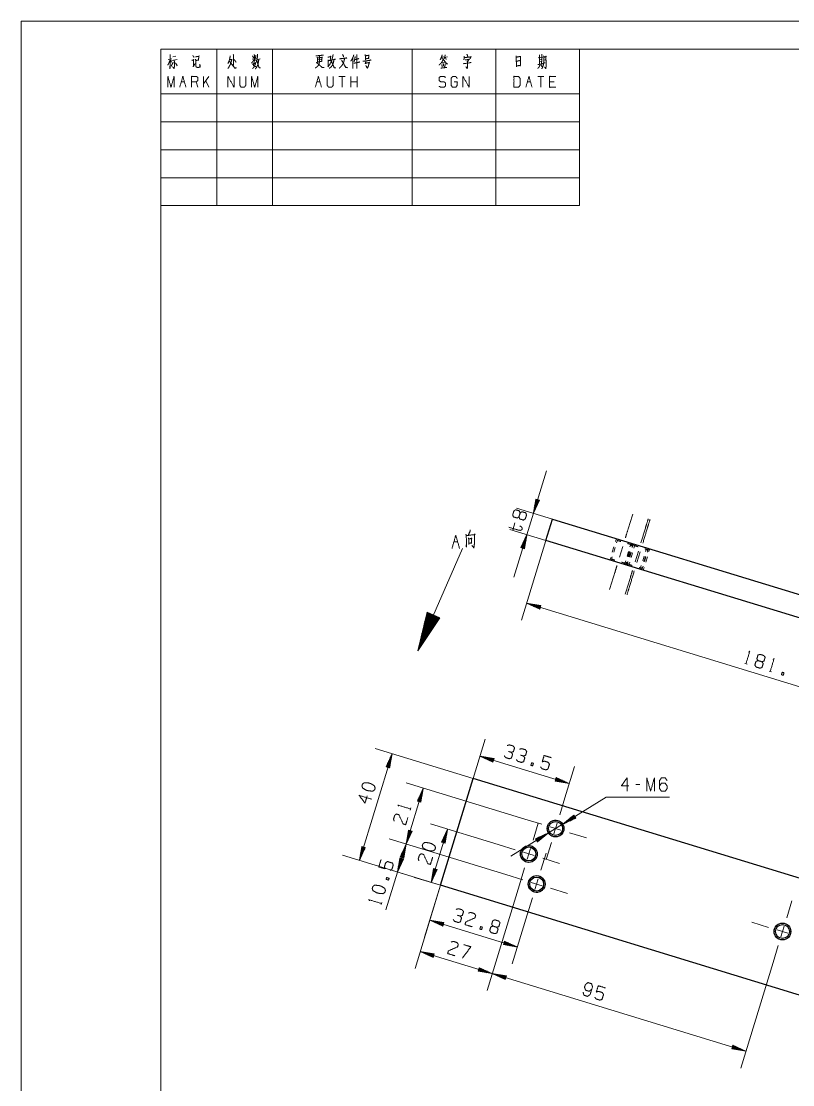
# Model space of a CAD drawing. Header units: millimetres. Extents: x 0 to 420, y 0 to 297.
# Drawn here: x 0 to 138.2, y 106.6 to 297 of the extents above; entities that cross this region are included whole.
import ezdxf

# ---------------------------------------------------------------- set-up
doc = ezdxf.new("R2010")
doc.units = ezdxf.units.MM
doc.layers.add('1', color=7, linetype='Continuous', true_color=0xffffff)

msp = doc.modelspace()

# ---------------------------------------------------------------- linework, layer by layer
at = {"layer": '1', "color": 132, "linetype": 'Continuous', "lineweight": 18}
for p, q in [((0, 297), (0, 0)), ((420, 297), (0, 297)), ((25, 292), (25, 264)), ((25, 292), (100, 292)), ((25, 292), (100, 292)), ((25, 292), (100, 292)), ((25, 292), (25, 5)), ((415, 292), (25, 292)), ((35, 292), (35, 264)), ((45, 292), (45, 264)), ((70, 292), (70, 264)), ((85, 292), (85, 264)), ((100, 292), (100, 264)), ((25, 284), (100, 284)), ((25, 279), (100, 279)), ((25, 274), (100, 274)), ((25, 269), (100, 269)), ((25, 264), (100, 264))]:
    msp.add_line(p, q, dxfattribs=at)
at = {"layer": '1', "color": 95, "linetype": 'Continuous', "lineweight": 18}
for p, q in [((26.34, 290.18), (26.96, 290.3)), ((26.7, 289.95), (26.92, 289.68)), ((26.99, 289.99), (27.95, 290.14)), ((27.13, 290.61), (27.71, 290.74)), ((41.34, 290.22), (42.13, 290.38)), ((42.25, 290.16), (42.79, 290.28)), ((53.17, 290.09), (53.7, 290.18)), ((54.91, 288.87), (55.37, 289.43)), ((75.25, 290.57), (75.67, 290.63)), ((75.35, 290.55), (75.45, 290.24)), ((75.83, 289.64), (75.37, 289.56)), ((75.82, 290.51), (76.35, 290.61)), ((75.98, 290.49), (76.11, 290.16)), ((92.56, 290.43), (93.43, 290.55)), ((92.84, 290.07), (93.11, 290.14)), ((92.86, 289.72), (93.09, 289.78)), ((93.6, 290.05), (93.85, 290.12)), ((28.66, 286.17), (29.22, 286.17)), ((31.62, 285.18), (31.34, 286.17)), ((33.59, 287.14), (32.63, 285.78)), ((32.63, 285.18), (32.63, 287.14)), ((33.59, 285.18), (33.04, 286.36)), ((52.94, 286.17), (53.49, 286.17)), ((58.02, 287.14), (56.9, 287.14)), ((57.46, 287.14), (57.46, 285.18)), ((59.02, 285.18), (59.02, 287.14)), ((60.14, 286.17), (59.02, 286.17)), ((60.14, 285.18), (60.14, 287.14)), ((90.65, 286.17), (91.2, 286.17)), ((93.6, 287.14), (92.49, 287.14)), ((93.05, 287.14), (93.05, 285.18)), ((95.45, 286.17), (94.61, 286.17)), ((88.03, 205.94), (88.41, 207.21)), ((77.49, 203.84), (78.16, 203.84)), ((129.58, 182.04), (129.99, 181.91)), ((133.94, 180.7), (134.34, 180.58)), ((110.77, 160.39), (110.1, 160.39)), ((69.65, 155.81), (69.78, 156.22)), ((64.45, 138.88), (64.58, 139.29))]:
    msp.add_line(p, q, dxfattribs=at)
at = {"layer": '1', "color": 13, "linetype": 'Continuous', "lineweight": 18}
for p, q in [((94.05, 216.52), (88.24, 197.52)), ((92.15, 211.46), (91.73, 208.93)), ((92.45, 211.37), (91.76, 209.12)), ((92.5, 211.35), (91.81, 209.11)), ((92.4, 211.38), (91.82, 209.51)), ((92.35, 211.4), (91.89, 209.89)), ((92.3, 211.41), (91.95, 210.28)), ((92.54, 211.34), (91.97, 209.46)), ((92.25, 211.43), (92.02, 210.66)), ((92.2, 211.44), (92.08, 211.04)), ((92.59, 211.32), (92.13, 209.82)), ((92.16, 211.46), (92.15, 211.43)), ((92.16, 211.46), (92.15, 211.43)), ((92.79, 211.26), (92.15, 211.46)), ((92.64, 211.31), (92.29, 210.17)), ((92.69, 211.29), (92.45, 210.53)), ((95.12, 207.9), (88.69, 209.86)), ((91.73, 208.93), (92.79, 211.26)), ((92.74, 211.28), (92.62, 210.88)), ((92.79, 211.26), (92.78, 211.23)), ((92.79, 211.26), (92.78, 211.23)), ((93.95, 204.07), (87.52, 206.03)), ((90.56, 205.11), (89.5, 202.78)), ((93.95, 204.07), (89.59, 189.8)), ((89.65, 202.73), (89.99, 203.87)), ((89.69, 202.71), (90.16, 204.22)), ((89.74, 202.7), (90.32, 204.58)), ((89.79, 202.68), (90.48, 204.93)), ((89.84, 202.67), (90.53, 204.91)), ((89.89, 202.66), (90.46, 204.53)), ((89.94, 202.64), (90.4, 204.15)), ((89.99, 202.63), (90.33, 203.76)), ((90.14, 202.58), (90.56, 205.11)), ((79, 202.64), (71.02, 184.3)), ((89.5, 202.77), (89.51, 202.8)), ((89.5, 202.77), (89.51, 202.8)), ((89.5, 202.78), (90.14, 202.58)), ((89.55, 202.76), (89.67, 203.16)), ((89.6, 202.74), (89.83, 203.51)), ((90.03, 202.61), (90.27, 203.38)), ((90.08, 202.6), (90.21, 203)), ((90.13, 202.58), (90.14, 202.61)), ((90.13, 202.58), (90.14, 202.61)), ((93.04, 192.42), (90.51, 192.84)), ((90.51, 192.84), (92.85, 191.78)), ((177.38, 166.28), (90.51, 192.84)), ((92.94, 192.07), (90.69, 192.76)), ((92.95, 192.12), (90.71, 192.81)), ((92.92, 192.02), (91.05, 192.6)), ((92.97, 192.17), (91.09, 192.74)), ((92.91, 191.97), (91.4, 192.43)), ((92.98, 192.22), (91.47, 192.68)), ((92.89, 191.93), (91.75, 192.27)), ((93, 192.27), (91.86, 192.61)), ((93.01, 192.31), (92.24, 192.55)), ((93.02, 192.36), (92.63, 192.49)), ((92.85, 191.78), (93.04, 192.42)), ((93.04, 192.41), (93.01, 192.42)), ((93.04, 192.41), (93.01, 192.42)), ((72.68, 191.21), (71.02, 184.3)), ((73.81, 190.72), (71.02, 184.3)), ((73.81, 190.72), (71.02, 184.3)), ((73.77, 190.74), (71.09, 184.58)), ((73.72, 190.76), (71.16, 184.86)), ((73.86, 190.69), (71.18, 184.54)), ((73.67, 190.78), (71.23, 185.15)), ((73.63, 190.8), (71.3, 185.43)), ((73.91, 190.67), (71.35, 184.78)), ((73.58, 190.82), (71.36, 185.72)), ((73.53, 190.84), (71.43, 186)), ((73.49, 190.86), (71.5, 186.29)), ((73.95, 190.65), (71.51, 185.03)), ((73.44, 190.88), (71.57, 186.57)), ((73.39, 190.9), (71.64, 186.86)), ((74, 190.63), (71.67, 185.27)), ((73.35, 190.92), (71.71, 187.14)), ((73.3, 190.94), (71.77, 187.42)), ((74.05, 190.61), (71.83, 185.52)), ((73.25, 190.96), (71.84, 187.71)), ((73.21, 190.98), (71.91, 187.99)), ((73.16, 191), (71.98, 188.28)), ((74.09, 190.59), (71.99, 185.76)), ((73.11, 191.02), (72.05, 188.56)), ((73.07, 191.04), (72.12, 188.85)), ((74.14, 190.57), (72.15, 186)), ((73.02, 191.06), (72.18, 189.13)), ((72.98, 191.08), (72.25, 189.42)), ((74.19, 190.55), (72.31, 186.25)), ((72.93, 191.1), (72.32, 189.7)), ((72.88, 191.12), (72.39, 189.99)), ((72.84, 191.14), (72.46, 190.27)), ((74.23, 190.53), (72.48, 186.49)), ((72.79, 191.16), (72.52, 190.55)), ((72.74, 191.18), (72.59, 190.84)), ((74.28, 190.51), (72.64, 186.74)), ((72.7, 191.2), (72.66, 191.12)), ((72.7, 191.2), (72.66, 191.12)), ((74.95, 190.22), (72.68, 191.21)), ((74.33, 190.49), (72.8, 186.98)), ((74.37, 190.47), (72.96, 187.22)), ((74.42, 190.45), (73.12, 187.47)), ((74.47, 190.43), (73.28, 187.71)), ((74.51, 190.41), (73.44, 187.96)), ((74.56, 190.39), (73.61, 188.2)), ((74.61, 190.37), (73.77, 188.44)), ((92.88, 191.88), (92.11, 192.11)), ((92.86, 191.83), (92.46, 191.95)), ((92.85, 191.78), (92.82, 191.79)), ((92.85, 191.78), (92.82, 191.79)), ((71.02, 184.3), (74.95, 190.22)), ((74.65, 190.35), (73.93, 188.69)), ((74.7, 190.33), (74.09, 188.93)), ((74.75, 190.31), (74.25, 189.17)), ((74.79, 190.29), (74.41, 189.42)), ((74.84, 190.27), (74.57, 189.66)), ((74.89, 190.25), (74.74, 189.91)), ((74.93, 190.23), (74.9, 190.15)), ((74.93, 190.23), (74.9, 190.15)), ((80.92, 161.46), (83.07, 168.51)), ((66.4, 165.9), (60.56, 146.78)), ((80.92, 161.46), (63.37, 166.83)), ((66.4, 165.9), (65.34, 163.57)), ((65.64, 163.48), (66.32, 165.73)), ((65.69, 163.47), (66.37, 165.71)), ((65.98, 163.38), (66.4, 165.9)), ((65.39, 163.56), (65.52, 163.96)), ((65.44, 163.54), (65.68, 164.31)), ((65.49, 163.53), (65.84, 164.66)), ((65.54, 163.51), (66, 165.02)), ((65.59, 163.5), (66.16, 165.37)), ((65.74, 163.45), (66.31, 165.33)), ((65.78, 163.44), (66.24, 164.94)), ((65.83, 163.42), (66.18, 164.56)), ((65.88, 163.41), (66.12, 164.18)), ((65.93, 163.39), (66.05, 163.79)), ((84.67, 165.05), (82.15, 165.47)), ((82.15, 165.47), (84.48, 164.41)), ((98.16, 160.57), (82.15, 165.47)), ((84.57, 164.7), (82.32, 165.39)), ((84.58, 164.75), (82.34, 165.44)), ((84.55, 164.65), (82.68, 165.23)), ((84.6, 164.8), (82.72, 165.37)), ((84.54, 164.61), (83.03, 165.07)), ((84.61, 164.85), (83.11, 165.31)), ((84.52, 164.56), (83.39, 164.9)), ((84.63, 164.9), (83.49, 165.24)), ((84.51, 164.51), (83.74, 164.74)), ((84.64, 164.95), (83.87, 165.18)), ((84.49, 164.46), (84.09, 164.58)), ((84.66, 164.99), (84.26, 165.12)), ((84.48, 164.41), (84.45, 164.42)), ((84.48, 164.41), (84.45, 164.42)), ((84.48, 164.41), (84.67, 165.05)), ((84.67, 165.04), (84.64, 165.05)), ((84.67, 165.04), (84.64, 165.05)), ((65.34, 163.57), (65.98, 163.38)), ((65.35, 163.57), (65.36, 163.6)), ((65.35, 163.57), (65.36, 163.6)), ((65.98, 163.38), (65.99, 163.41)), ((65.98, 163.38), (65.99, 163.41)), ((97.38, 158.02), (99.09, 163.61)), ((90.18, 154.19), (68.96, 160.68)), ((95.83, 161.63), (95.64, 160.99)), ((95.64, 161), (95.67, 160.99)), ((95.64, 161), (95.67, 160.99)), ((95.64, 160.99), (98.16, 160.57)), ((95.65, 161.05), (96.05, 160.93)), ((95.67, 161.1), (96.44, 160.86)), ((95.68, 161.14), (96.82, 160.8)), ((95.7, 161.19), (97.21, 160.73)), ((95.71, 161.24), (97.59, 160.67)), ((95.73, 161.29), (97.97, 160.6)), ((95.74, 161.34), (97.99, 160.65)), ((95.76, 161.39), (97.63, 160.81)), ((95.77, 161.44), (97.28, 160.98)), ((95.79, 161.48), (96.93, 161.14)), ((95.8, 161.53), (96.57, 161.3)), ((95.82, 161.58), (96.22, 161.46)), ((95.83, 161.63), (95.86, 161.62)), ((95.83, 161.63), (95.86, 161.62)), ((98.16, 160.57), (95.83, 161.63)), ((72, 159.75), (68.93, 149.71)), ((72, 159.75), (70.94, 157.42)), ((71.04, 157.39), (71.27, 158.15)), ((71.09, 157.37), (71.44, 158.51)), ((71.14, 157.36), (71.6, 158.86)), ((71.18, 157.34), (71.76, 159.22)), ((71.23, 157.33), (71.92, 159.57)), ((71.28, 157.31), (71.97, 159.56)), ((71.33, 157.3), (71.9, 159.17)), ((71.38, 157.28), (71.84, 158.79)), ((71.43, 157.27), (71.78, 158.4)), ((71.48, 157.25), (71.71, 158.02)), ((71.58, 157.22), (72, 159.75)), ((87.66, 147.55), (104.77, 158.1)), ((104.77, 158.1), (116.1, 158.1)), ((70.94, 157.42), (70.95, 157.45)), ((70.94, 157.42), (70.95, 157.45)), ((70.94, 157.42), (71.58, 157.22)), ((70.99, 157.4), (71.11, 157.8)), ((71.52, 157.24), (71.65, 157.64)), ((71.57, 157.22), (71.58, 157.25)), ((71.57, 157.22), (71.58, 157.25)), ((98.96, 154.91), (96.97, 153.29)), ((96.97, 153.29), (99.31, 154.34)), ((99.12, 154.64), (97.13, 153.41)), ((99.15, 154.6), (97.15, 153.37)), ((99.1, 154.69), (97.43, 153.66)), ((99.18, 154.56), (97.51, 153.53)), ((99.07, 154.73), (97.73, 153.9)), ((99.2, 154.51), (97.86, 153.69)), ((99.04, 154.77), (98.03, 154.15)), ((99.23, 154.47), (98.22, 153.85)), ((99.02, 154.82), (98.33, 154.4)), ((99.26, 154.43), (98.57, 154.01)), ((98.99, 154.86), (98.64, 154.64)), ((99.28, 154.38), (98.93, 154.17)), ((98.96, 154.9), (98.94, 154.89)), ((98.96, 154.9), (98.94, 154.89)), ((99.31, 154.34), (98.96, 154.91)), ((99.31, 154.34), (99.28, 154.32)), ((99.31, 154.34), (99.28, 154.32)), ((85.39, 149.64), (73.32, 153.33)), ((76.36, 152.4), (73.43, 142.84)), ((76.36, 152.4), (75.29, 150.07)), ((75.93, 149.88), (76.36, 152.4)), ((86.79, 144.25), (65.87, 150.65)), ((86.79, 144.25), (65.9, 150.64)), ((69.35, 152.24), (68.93, 149.71)), ((68.93, 149.71), (69.99, 152.04)), ((69.65, 152.15), (68.96, 149.9)), ((69.7, 152.13), (69.01, 149.89)), ((69.6, 152.16), (69.03, 150.29)), ((69.55, 152.18), (69.09, 150.67)), ((69.5, 152.19), (69.16, 151.06)), ((69.75, 152.12), (69.17, 150.24)), ((69.46, 152.21), (69.22, 151.44)), ((69.41, 152.22), (69.28, 151.82)), ((69.8, 152.1), (69.34, 150.6)), ((69.36, 152.24), (69.35, 152.21)), ((69.36, 152.24), (69.35, 152.21)), ((69.99, 152.04), (69.35, 152.24)), ((69.84, 152.09), (69.5, 150.95)), ((69.89, 152.07), (69.66, 151.31)), ((69.94, 152.06), (69.82, 151.66)), ((69.99, 152.04), (69.98, 152.01)), ((69.99, 152.04), (69.98, 152.01)), ((75.35, 150.06), (75.47, 150.46)), ((75.4, 150.04), (75.63, 150.81)), ((75.44, 150.03), (75.79, 151.16)), ((75.49, 150.01), (75.95, 151.52)), ((75.54, 150), (76.12, 151.87)), ((75.59, 149.98), (76.28, 152.23)), ((75.64, 149.97), (76.33, 152.21)), ((75.69, 149.95), (76.26, 151.83)), ((75.74, 149.94), (76.2, 151.44)), ((75.78, 149.92), (76.13, 151.06)), ((75.83, 149.91), (76.07, 150.68)), ((94.42, 151.72), (92.08, 150.67)), ((92.08, 150.67), (92.43, 150.1)), ((92.09, 150.66), (92.11, 150.68)), ((92.09, 150.66), (92.11, 150.68)), ((92.11, 150.62), (92.47, 150.84)), ((92.14, 150.58), (92.82, 151)), ((92.17, 150.54), (93.18, 151.16)), ((92.19, 150.49), (93.53, 151.32)), ((92.22, 150.45), (93.89, 151.48)), ((92.25, 150.41), (94.24, 151.64)), ((92.27, 150.36), (94.27, 151.59)), ((92.3, 150.32), (93.97, 151.35)), ((92.32, 150.28), (93.67, 151.1)), ((92.35, 150.23), (93.36, 150.86)), ((92.38, 150.19), (93.06, 150.61)), ((92.43, 150.1), (94.42, 151.72)), ((60.98, 149.3), (60.56, 146.78)), ((60.56, 146.78), (61.62, 149.11)), ((61.28, 149.21), (60.59, 146.97)), ((61.32, 149.2), (60.64, 146.95)), ((61.23, 149.23), (60.65, 147.35)), ((61.18, 149.24), (60.72, 147.74)), ((61.13, 149.26), (60.78, 148.12)), ((61.37, 149.18), (60.8, 147.31)), ((61.08, 149.27), (60.85, 148.5)), ((61.03, 149.29), (60.91, 148.89)), ((61.42, 149.17), (60.96, 147.66)), ((60.98, 149.3), (60.97, 149.27)), ((60.98, 149.3), (60.97, 149.27)), ((61.62, 149.11), (60.98, 149.3)), ((61.47, 149.15), (61.12, 148.02)), ((61.52, 149.14), (61.28, 148.37)), ((61.57, 149.12), (61.45, 148.72)), ((61.62, 149.11), (61.61, 149.08)), ((61.62, 149.11), (61.61, 149.08)), ((68.91, 149.72), (65.31, 137.95)), ((68.91, 149.72), (67.85, 147.39)), ((68, 147.34), (68.34, 148.48)), ((68.05, 147.33), (68.51, 148.83)), ((68.09, 147.31), (68.67, 149.19)), ((68.14, 147.3), (68.83, 149.54)), ((68.19, 147.28), (68.88, 149.53)), ((68.24, 147.27), (68.81, 149.14)), ((68.29, 147.25), (68.75, 148.76)), ((68.49, 147.19), (68.91, 149.72)), ((75.29, 150.07), (75.93, 149.88)), ((75.3, 150.07), (75.31, 150.1)), ((75.3, 150.07), (75.31, 150.1)), ((75.88, 149.89), (76, 150.29)), ((75.93, 149.88), (75.94, 149.91)), ((75.93, 149.88), (75.94, 149.91)), ((92.4, 150.15), (92.76, 150.37)), ((92.43, 150.1), (92.46, 150.12)), ((92.43, 150.1), (92.46, 150.12)), ((75.07, 142.34), (57.52, 147.71)), ((67.8, 147.22), (67.37, 144.69)), ((67.37, 144.69), (68.44, 147.02)), ((68.09, 147.13), (67.4, 144.89)), ((68.14, 147.11), (67.45, 144.87)), ((68.04, 147.14), (67.47, 145.27)), ((67.99, 147.16), (67.53, 145.65)), ((67.95, 147.17), (67.6, 146.04)), ((68.19, 147.1), (67.61, 145.22)), ((67.9, 147.19), (67.66, 146.42)), ((67.85, 147.2), (67.73, 146.8)), ((68.24, 147.09), (67.78, 145.58)), ((67.8, 147.22), (67.79, 147.19)), ((67.8, 147.22), (67.79, 147.19)), ((68.44, 147.02), (67.8, 147.22)), ((67.85, 147.39), (67.86, 147.42)), ((67.85, 147.39), (67.86, 147.42)), ((67.85, 147.39), (68.49, 147.19)), ((67.9, 147.37), (68.02, 147.77)), ((68.29, 147.07), (67.94, 145.93)), ((67.95, 147.36), (68.18, 148.13)), ((68.33, 147.06), (68.1, 146.29)), ((68.38, 147.04), (68.26, 146.64)), ((68.34, 147.24), (68.68, 148.38)), ((68.39, 147.22), (68.62, 147.99)), ((68.43, 147.03), (68.42, 147)), ((68.43, 147.03), (68.42, 147)), ((68.43, 147.21), (68.56, 147.61)), ((68.48, 147.19), (68.49, 147.22)), ((68.48, 147.19), (68.49, 147.22)), ((75.07, 142.34), (64.34, 145.62)), ((73.86, 145.37), (73.43, 142.84)), ((73.43, 142.84), (74.5, 145.17)), ((74.15, 145.28), (73.47, 143.03)), ((74.2, 145.26), (73.51, 143.02)), ((74.1, 145.29), (73.53, 143.42)), ((74.05, 145.31), (73.59, 143.8)), ((74.01, 145.32), (73.66, 144.18)), ((74.25, 145.25), (73.68, 143.37)), ((73.96, 145.34), (73.72, 144.57)), ((73.91, 145.35), (73.79, 144.95)), ((74.3, 145.23), (73.84, 143.73)), ((73.86, 145.37), (73.85, 145.34)), ((73.86, 145.37), (73.85, 145.34)), ((74.5, 145.17), (73.86, 145.37)), ((74.35, 145.22), (74, 144.08)), ((74.39, 145.2), (74.16, 144.43)), ((74.44, 145.19), (74.32, 144.79)), ((74.49, 145.17), (74.48, 145.14)), ((74.49, 145.17), (74.48, 145.14)), ((75.07, 142.34), (70.4, 143.77)), ((75.07, 142.34), (70.52, 127.45)), ((75.07, 142.34), (72.24, 133.07)), ((89.22, 142.44), (83.43, 123.51)), ((89.22, 142.44), (83.43, 123.51)), ((75.69, 135.68), (73.17, 136.1)), ((73.17, 136.1), (75.5, 135.04)), ((88.86, 131.3), (73.17, 136.1)), ((75.59, 135.33), (73.35, 136.02)), ((75.6, 135.38), (73.36, 136.07)), ((75.57, 135.29), (73.7, 135.86)), ((75.62, 135.43), (73.74, 136.01)), ((75.56, 135.24), (74.05, 135.7)), ((75.63, 135.48), (74.13, 135.94)), ((75.55, 135.19), (74.41, 135.54)), ((75.65, 135.53), (74.51, 135.88)), ((75.53, 135.14), (74.76, 135.38)), ((75.66, 135.58), (74.9, 135.81)), ((75.52, 135.09), (75.12, 135.21)), ((75.68, 135.63), (75.28, 135.75)), ((75.5, 135.04), (75.69, 135.68)), ((75.69, 135.67), (75.66, 135.68)), ((75.69, 135.67), (75.66, 135.68)), ((90.62, 137.05), (87.93, 128.27)), ((75.5, 135.04), (75.47, 135.05)), ((75.5, 135.04), (75.47, 135.05)), ((86.53, 132.37), (86.34, 131.73)), ((86.34, 131.73), (86.37, 131.72)), ((86.34, 131.73), (86.37, 131.72)), ((86.34, 131.73), (88.86, 131.3)), ((86.35, 131.78), (86.75, 131.66)), ((86.37, 131.83), (87.14, 131.59)), ((86.38, 131.88), (87.52, 131.53)), ((86.4, 131.92), (87.9, 131.46)), ((86.41, 131.97), (88.29, 131.4)), ((86.43, 132.02), (88.67, 131.34)), ((86.44, 132.07), (88.69, 131.38)), ((86.46, 132.12), (88.33, 131.55)), ((86.47, 132.17), (87.98, 131.71)), ((86.49, 132.22), (87.62, 131.87)), ((86.5, 132.26), (87.27, 132.03)), ((86.52, 132.31), (86.92, 132.19)), ((88.86, 131.3), (86.53, 132.37)), ((86.53, 132.36), (86.56, 132.35)), ((86.53, 132.36), (86.56, 132.35)), ((73.98, 130.07), (71.45, 130.49)), ((71.45, 130.49), (73.78, 129.43)), ((84.36, 126.54), (71.45, 130.49)), ((73.87, 129.72), (71.63, 130.41)), ((73.89, 129.77), (71.64, 130.46)), ((73.86, 129.67), (71.98, 130.25)), ((73.9, 129.82), (72.03, 130.39)), ((73.84, 129.62), (72.34, 130.09)), ((73.92, 129.87), (72.41, 130.33)), ((73.83, 129.58), (72.69, 129.92)), ((73.93, 129.92), (72.8, 130.26)), ((73.81, 129.53), (73.05, 129.76)), ((73.95, 129.96), (73.18, 130.2)), ((73.8, 129.48), (73.4, 129.6)), ((73.96, 130.01), (73.56, 130.14)), ((73.78, 129.43), (73.98, 130.07)), ((73.98, 130.06), (73.95, 130.07)), ((73.98, 130.06), (73.95, 130.07)), ((73.78, 129.43), (73.75, 129.44)), ((73.78, 129.43), (73.75, 129.44)), ((82.03, 127.6), (81.84, 126.96)), ((82.01, 127.55), (82.41, 127.43)), ((82.03, 127.6), (82.06, 127.59)), ((82.03, 127.6), (82.06, 127.59)), ((84.36, 126.54), (82.03, 127.6)), ((134.65, 128.55), (128.86, 109.62)), ((81.84, 126.97), (81.87, 126.96)), ((81.84, 126.97), (81.87, 126.96)), ((81.84, 126.96), (84.36, 126.54)), ((81.85, 127.02), (82.25, 126.89)), ((81.87, 127.07), (82.63, 126.83)), ((81.88, 127.11), (83.02, 126.77)), ((81.9, 127.16), (83.4, 126.7)), ((81.91, 127.21), (83.79, 126.64)), ((81.93, 127.26), (84.17, 126.57)), ((81.94, 127.31), (84.19, 126.62)), ((81.96, 127.36), (83.83, 126.78)), ((81.97, 127.41), (83.48, 126.95)), ((81.99, 127.45), (83.12, 127.11)), ((82, 127.5), (82.77, 127.27)), ((86.89, 126.12), (84.36, 126.54)), ((84.36, 126.54), (86.69, 125.48)), ((129.79, 112.65), (84.36, 126.54)), ((86.78, 125.77), (84.54, 126.46)), ((86.8, 125.82), (84.55, 126.51)), ((86.77, 125.73), (84.89, 126.3)), ((86.81, 125.87), (84.94, 126.45)), ((86.75, 125.68), (85.25, 126.14)), ((86.83, 125.92), (85.32, 126.38)), ((86.74, 125.63), (85.6, 125.98)), ((86.84, 125.97), (85.71, 126.32)), ((86.72, 125.58), (85.96, 125.82)), ((86.86, 126.02), (86.09, 126.25)), ((86.71, 125.53), (86.31, 125.65)), ((86.87, 126.07), (86.47, 126.19)), ((86.69, 125.48), (86.89, 126.12)), ((86.89, 126.11), (86.86, 126.12)), ((86.89, 126.11), (86.86, 126.12)), ((86.69, 125.48), (86.66, 125.49)), ((86.69, 125.48), (86.66, 125.49)), ((127.46, 113.72), (127.26, 113.08)), ((127.26, 113.08), (127.29, 113.07)), ((127.26, 113.08), (127.29, 113.07)), ((127.26, 113.08), (129.79, 112.65)), ((127.28, 113.13), (127.68, 113.01)), ((127.29, 113.18), (128.06, 112.94)), ((127.31, 113.23), (128.44, 112.88)), ((127.32, 113.28), (128.83, 112.81)), ((127.34, 113.32), (129.21, 112.75)), ((127.35, 113.37), (129.59, 112.69)), ((127.36, 113.42), (129.61, 112.73)), ((127.38, 113.47), (129.26, 112.9)), ((127.39, 113.52), (128.9, 113.06)), ((127.41, 113.57), (128.55, 113.22)), ((127.42, 113.62), (128.19, 113.38)), ((127.44, 113.66), (127.84, 113.54)), ((127.45, 113.71), (127.48, 113.7)), ((127.45, 113.71), (127.48, 113.7)), ((129.79, 112.65), (127.46, 113.72))]:
    msp.add_line(p, q, dxfattribs=at)
at = {"layer": '1', "color": 30, "linetype": 'Continuous', "lineweight": 25}
for p, q in [((93.95, 204.07), (95.12, 207.9)), ((95.12, 207.9), (181.06, 181.62)), ((179.89, 177.8), (93.95, 204.07)), ((75.07, 142.34), (80.92, 161.46)), ((155.96, 138.52), (80.92, 161.46)), ((146.2, 120.59), (75.07, 142.34))]:
    msp.add_line(p, q, dxfattribs=at)
at = {"layer": '1', "color": 43, "linetype": 'Continuous', "lineweight": 18}
for p, q in [((106.59, 204.39), (106.45, 203.91)), ((106.59, 204.39), (106.63, 204.31)), ((106.76, 204.07), (106.63, 203.66)), ((106.72, 204.15), (106.76, 204.07)), ((106.76, 204.07), (106.76, 204.07)), ((106.76, 204.07), (106.76, 204.07)), ((106.15, 202.95), (105.86, 202)), ((106.38, 202.82), (106.12, 201.98)), ((108.51, 201.25), (108.77, 202.09)), ((108.65, 201.14), (108.94, 202.1)), ((109.02, 202.08), (108.73, 201.12)), ((109.16, 201.97), (108.9, 201.13)), ((108.97, 201.05), (109.26, 202)), ((109.02, 202.93), (109.15, 203.34)), ((109.15, 203.34), (109.23, 203.39)), ((109.23, 203.06), (109.38, 203.54)), ((109.48, 201.87), (109.23, 201.03)), ((109.46, 203.51), (109.32, 203.03)), ((109.38, 203.54), (109.42, 203.46)), ((109.38, 203.47), (109.46, 203.51)), ((109.54, 203.22), (109.42, 202.81)), ((109.5, 203.3), (109.54, 203.22)), ((109.54, 203.22), (109.54, 203.22)), ((109.55, 203.22), (109.55, 203.22)), ((109.55, 203.22), (109.63, 203.2)), ((109.56, 202.96), (109.7, 203.44)), ((109.7, 203.44), (109.74, 203.36)), ((109.87, 203.12), (109.74, 202.71)), ((109.79, 203.15), (109.87, 203.12)), ((109.83, 203.2), (109.87, 203.12)), ((109.87, 203.12), (109.87, 203.12)), ((109.87, 203.12), (109.87, 203.12)), ((111.81, 202.07), (111.93, 202.49)), ((111.93, 202.49), (112.01, 202.53)), ((112.1, 202.18), (112.25, 202.66)), ((112.13, 201.98), (112.26, 202.39)), ((112.17, 202.62), (112.25, 202.66)), ((112.26, 202.39), (112.34, 202.44)), ((112.42, 202.08), (112.57, 202.56)), ((112.49, 202.52), (112.57, 202.56)), ((105.57, 201.04), (105.42, 200.56)), ((105.5, 200.6), (105.42, 200.56)), ((105.74, 200.73), (105.66, 200.69)), ((105.86, 201.15), (105.74, 200.73)), ((108.13, 200), (108.25, 200.42)), ((108.17, 199.92), (108.13, 200)), ((108.21, 199.71), (108.35, 200.19)), ((108.44, 200.16), (108.29, 199.68)), ((108.52, 199.88), (108.44, 199.83)), ((108.65, 200.29), (108.52, 199.88)), ((108.6, 199.85), (108.52, 199.88)), ((108.53, 199.61), (108.68, 200.09)), ((108.97, 200.2), (108.84, 199.78)), ((111.3, 200.4), (111.55, 201.24)), ((111.52, 200.27), (111.81, 201.22)), ((111.62, 200.3), (111.87, 201.14)), ((111.84, 200.17), (112.13, 201.13)), ((108.29, 199.75), (108.21, 199.71)), ((108.29, 199.68), (108.25, 199.76)), ((108.61, 199.65), (108.53, 199.61)), ((108.84, 199.78), (108.76, 199.8)), ((108.84, 199.78), (108.77, 199.74)), ((110.91, 199.15), (111.04, 199.56)), ((110.95, 199.07), (110.91, 199.15)), ((111.08, 198.83), (111.04, 198.91)), ((111.08, 198.83), (111.22, 199.31)), ((111.23, 199.05), (111.36, 199.47)), ((111.28, 198.97), (111.23, 199.05)), ((111.4, 198.73), (111.36, 198.81)), ((111.4, 198.73), (111.55, 199.21))]:
    msp.add_line(p, q, dxfattribs=at)
at = {"layer": '1', "color": 252, "linetype": 'Continuous', "lineweight": 18}
for p, q in [((107.74, 203), (107.15, 201.08)), ((109.93, 200.22), (110.52, 202.14)), ((110.26, 200.13), (110.84, 202.05)), ((96.46, 154.98), (97.38, 158.02)), ((93.22, 153.26), (90.18, 154.19)), ((91.67, 150.43), (92.59, 153.47)), ((96.66, 152.21), (94.74, 152.8)), ((95.4, 151.54), (95.99, 153.46)), ((98.18, 151.75), (101.21, 150.82)), ((88.43, 148.71), (85.39, 149.64)), ((90.62, 147), (91.2, 148.91)), ((94.94, 150.03), (94.01, 146.99)), ((91.87, 147.66), (89.95, 148.25)), ((93.06, 145.04), (93.99, 148.08)), ((93.39, 147.2), (96.42, 146.27)), ((90.15, 145.48), (89.22, 142.44)), ((89.83, 143.32), (86.79, 144.25)), ((93.27, 142.27), (91.35, 142.86)), ((92.01, 141.61), (92.6, 143.53)), ((94.78, 141.81), (97.82, 140.88)), ((91.55, 140.09), (90.62, 137.05)), ((137.09, 136.54), (138.02, 139.58)), ((133.86, 134.82), (130.82, 135.75)), ((137.29, 133.77), (135.37, 134.36)), ((136.04, 133.11), (136.63, 135.03)), ((135.58, 131.59), (134.65, 128.55))]:
    msp.add_line(p, q, dxfattribs=at)
at = {"layer": '1', "color": 30, "linetype": 'Continuous', "lineweight": 25}
for centre, radius in [((95.7, 152.5), 1.5), ((95.7, 152.5), 1.25), ((90.91, 147.95), 1.5), ((90.91, 147.95), 1.25), ((92.31, 142.57), 1.5), ((92.31, 142.57), 1.25), ((136.33, 134.07), 1.5), ((136.33, 134.07), 1.25)]:
    msp.add_circle(centre, radius, dxfattribs=at)
at = {"layer": '1', "color": 30, "linetype": 'Continuous', "lineweight": 13}
for centre in [(95.7, 152.5), (90.91, 147.95), (92.31, 142.57), (136.33, 134.07)]:
    msp.add_arc(centre, 1.5, 75, 345, dxfattribs=at)
at = {"layer": '1', "color": 95, "linetype": 'Continuous', "lineweight": 18}
for points, knots in [([(26.67, 290.16), (26.6, 289.91), (26.48, 289.62), (26.35, 289.35), (26.23, 289.14)], [0, 0, 0.233514, 0.515368, 0.78555, 1, 1]), ([(26.67, 291.07), (26.66, 288.89), (26.63, 288.5), (26.61, 288.71), (26.64, 288.94)], [0, 0, 0.723303, 0.854546, 0.923601, 1, 1]), ([(27.18, 289.66), (27.17, 289.58), (26.86, 288.96)], [0, 0, 0.108202, 1, 1]), ([(27.37, 289.99), (27.42, 289.87), (27.42, 288.83), (27.4, 288.6), (27.39, 288.52), (27.11, 288.85), (27.39, 288.56)], [0, 0, 0.056947, 0.504404, 0.603051, 0.639405, 0.826366, 1, 1]), ([(27.61, 289.58), (27.87, 289.16), (27.92, 289), (27.81, 289.27)], [0, 0, 0.516563, 0.696901, 1, 1]), ([(30.53, 289.99), (30.92, 290.09), (30.86, 290.16), (30.83, 288.96), (30.77, 288.83), (31.12, 289.41)], [0, 0, 0.158008, 0.19221, 0.673433, 0.728446, 1, 1]), ([(30.7, 290.88), (30.87, 290.72), (30.92, 290.63), (30.92, 290.53), (30.9, 290.67)], [0, 0, 0.413146, 0.573572, 0.750721, 1, 1]), ([(31.19, 290.63), (31.87, 290.74), (31.82, 290.8), (31.73, 290.05), (31.82, 290.05), (31.25, 289.99)], [0, 0, 0.313958, 0.349012, 0.694882, 0.735357, 1, 1]), ([(31.22, 290.22), (31.25, 289.91), (31.25, 289.2), (31.27, 288.98), (31.3, 288.87), (31.34, 288.81), (31.41, 288.77), (31.53, 288.75), (31.66, 288.73), (32.03, 288.79), (32, 289.33), (32, 288.79)], [0, 0, 0.097093, 0.316208, 0.387239, 0.42073, 0.444406, 0.470581, 0.507596, 0.549105, 0.664641, 0.832445, 1, 1]), ([(37.43, 290.84), (37.42, 290.72), (37.34, 290.3), (37.26, 290.01), (37.18, 289.8), (37.09, 289.6), (37.01, 289.43)], [0, 0, 0.084498, 0.36853, 0.573114, 0.721457, 0.873368, 1, 1]), ([(37.28, 290.09), (37.75, 290.18), (37.71, 290.22), (37.68, 290.03), (37.62, 289.76), (37.56, 289.6), (37.48, 289.37), (37.4, 289.18), (37.28, 288.98), (37.2, 288.81), (37.02, 288.56)], [0, 0, 0.202443, 0.228131, 0.308408, 0.425631, 0.500403, 0.604281, 0.689483, 0.790714, 0.870506, 1, 1]), ([(37.28, 289.8), (38.22, 288.62), (38.56, 288.65), (38.54, 288.65), (38.24, 288.67), (38.08, 288.81)], [0, 0, 0.632183, 0.773704, 0.779845, 0.909108, 1, 1]), ([(37.97, 291.05), (38.02, 290.94), (38, 290.84), (37.99, 289.12), (37.97, 289.23), (38, 289.45)], [0, 0, 0.049543, 0.095606, 0.852767, 0.898838, 1, 1]), ([(38.1, 290.16), (38.13, 290.14), (38.4, 289.8), (38.47, 289.68)], [0, 0, 0.059448, 0.761031, 1, 1]), ([(41.75, 290.24), (41.62, 290.01), (41.48, 289.8), (41.35, 289.64), (41.22, 289.49)], [0, 0, 0.287221, 0.555142, 0.786181, 1, 1]), ([(41.34, 289.31), (41.97, 289.45), (41.98, 289.64), (41.98, 289.56), (41.91, 289.31), (41.81, 289.04), (41.7, 288.83), (41.59, 288.71), (41.48, 288.58), (41.41, 288.52)], [0, 0, 0.30447, 0.39258, 0.431622, 0.553714, 0.689469, 0.798362, 0.878841, 0.954752, 1, 1]), ([(41.43, 290.8), (41.56, 290.57), (41.59, 290.43)], [0, 0, 0.640221, 1, 1]), ([(41.72, 289.66), (41.56, 289.08), (41.66, 289.04), (41.78, 289), (41.89, 288.94), (42.04, 288.85)], [0, 0, 0.5291, 0.62629, 0.735524, 0.852093, 1, 1]), ([(41.73, 291.07), (41.76, 290.92), (41.76, 289.78), (41.73, 289.93), (41.76, 290.05)], [0, 0, 0.094654, 0.823636, 0.91829, 1, 1]), ([(41.76, 290.2), (41.94, 290.07), (42.03, 289.97)], [0, 0, 0.613122, 1, 1]), ([(42.03, 290.92), (42.03, 290.82), (41.91, 290.34)], [0, 0, 0.174301, 1, 1]), ([(42.54, 290.16), (42.49, 289.8), (42.45, 289.56), (42.41, 289.35), (42.35, 289.16), (42.23, 288.91), (42.13, 288.73), (42.01, 288.56), (41.92, 288.48)], [0, 0, 0.19438, 0.332636, 0.448614, 0.555649, 0.70616, 0.822692, 0.933847, 1, 1]), ([(42.33, 291.11), (42.33, 290.98), (42.32, 290.76), (42.27, 290.47), (42.23, 290.16), (42.17, 289.91), (42.1, 289.68), (42.08, 289.62)], [0, 0, 0.081852, 0.232243, 0.425429, 0.63211, 0.800313, 0.957953, 1, 1]), ([(42.22, 289.89), (42.25, 289.85), (42.39, 289.27), (42.49, 289), (42.6, 288.71), (42.63, 288.65), (42.85, 288.67), (42.63, 288.69), (42.55, 288.81)], [0, 0, 0.026721, 0.341749, 0.493483, 0.655465, 0.691641, 0.80784, 0.924039, 1, 1]), ([(53.44, 290.84), (53.42, 290.18), (53.41, 289.85), (53.39, 289.66), (53.38, 289.56), (53.36, 289.43), (53.32, 289.31), (53.27, 289.2), (53.14, 289.02), (53, 288.85), (52.79, 288.73), (52.69, 288.67), (52.65, 288.65)], [0, 0, 0.263783, 0.395771, 0.470171, 0.511786, 0.56157, 0.614019, 0.658777, 0.749614, 0.837596, 0.932985, 0.980677, 1, 1]), ([(52.76, 290.82), (52.82, 290.78), (52.85, 290.8), (54.11, 290.94), (54.07, 290.96), (53.92, 290.92)], [0, 0, 0.045522, 0.068286, 0.872626, 0.90344, 1, 1]), ([(52.82, 289.6), (52.89, 289.6), (53.17, 289.37), (53.41, 289.16), (53.63, 288.98), (53.9, 288.71), (54.23, 288.75), (53.92, 288.71), (53.82, 288.79)], [0, 0, 0.033467, 0.197839, 0.340788, 0.472468, 0.649452, 0.797921, 0.939753, 1, 1]), ([(53, 290.59), (53.04, 290.41), (53.04, 289.66), (53.03, 289.7), (53.89, 289.85), (53.8, 289.85), (53.89, 290.63), (53.92, 290.57), (53.87, 290.53), (53.04, 290.43)], [0, 0, 0.051663, 0.252803, 0.264656, 0.500971, 0.524672, 0.738301, 0.756829, 0.773117, 1, 1]), ([(54.88, 290.57), (55.47, 290.67), (55.41, 290.74), (55.34, 290.01), (55.41, 290.01), (54.97, 289.93), (54.94, 290.12), (54.97, 289.89), (54.96, 288.96)], [0, 0, 0.181366, 0.207406, 0.429567, 0.451891, 0.588199, 0.645735, 0.715777, 1, 1]), ([(55.98, 290.12), (55.98, 289.99), (55.92, 289.66), (55.86, 289.47), (55.81, 289.31), (55.73, 289.16), (55.65, 289.02), (55.54, 288.87), (55.31, 288.67), (55.13, 288.58)], [0, 0, 0.067236, 0.249298, 0.354996, 0.450079, 0.537949, 0.629663, 0.725721, 0.894899, 1, 1]), ([(55.85, 291.05), (55.82, 290.8), (55.73, 290.47), (55.62, 290.12), (55.53, 289.89), (55.47, 289.72), (55.41, 289.58)], [0, 0, 0.162457, 0.385014, 0.625897, 0.784413, 0.898493, 1, 1]), ([(55.54, 289.8), (55.59, 289.78), (56.04, 288.67), (56.32, 288.65), (56.06, 288.71), (55.98, 288.83)], [0, 0, 0.024909, 0.644018, 0.787117, 0.926016, 1, 1]), ([(55.62, 290.07), (56.27, 290.2), (56.2, 290.22), (56.08, 290.18)], [0, 0, 0.769962, 0.857327, 1, 1]), ([(57.88, 290.32), (57.88, 290.2), (57.81, 289.91), (57.74, 289.68), (57.65, 289.43), (57.52, 289.23), (57.5, 289.18), (57.42, 289.08), (57.31, 288.94), (57.18, 288.81), (57.06, 288.69), (56.93, 288.58)], [0, 0, 0.060656, 0.206644, 0.323463, 0.452143, 0.571976, 0.593424, 0.659716, 0.74639, 0.834816, 0.918178, 1, 1]), ([(57.02, 290.28), (58.29, 290.43), (58.21, 290.45), (58.12, 290.41)], [0, 0, 0.872478, 0.933903, 1, 1]), ([(57.34, 290.05), (57.4, 290.01), (58.1, 288.75), (58.43, 288.69), (58.12, 288.77), (58.02, 288.89)], [0, 0, 0.030854, 0.652647, 0.79375, 0.930716, 1, 1]), ([(57.56, 291.03), (57.66, 290.84), (57.71, 290.72), (57.74, 290.59)], [0, 0, 0.450481, 0.729637, 1, 1]), ([(59.55, 290.98), (59.48, 290.72), (59.38, 290.47), (59.26, 290.24), (59.14, 290.05), (59, 289.85)], [0, 0, 0.21836, 0.428744, 0.629221, 0.801494, 1, 1]), ([(59.38, 290.41), (59.39, 289.16), (59.39, 288.56), (59.38, 288.69), (59.39, 288.91)], [0, 0, 0.565717, 0.839123, 0.896086, 1, 1]), ([(59.57, 289.49), (60.61, 289.7), (60.53, 289.72), (60.4, 289.66)], [0, 0, 0.826976, 0.886334, 1, 1]), ([(59.8, 290.72), (59.76, 290.38), (59.7, 290.09), (59.64, 289.89), (59.6, 289.76)], [0, 0, 0.34211, 0.644851, 0.86512, 1, 1]), ([(59.8, 290.14), (60.47, 290.32), (60.4, 290.32), (60.28, 290.26)], [0, 0, 0.772509, 0.853435, 1, 1]), ([(60.08, 291.07), (60.12, 290.98), (60.09, 291.03), (60.11, 288.54), (60.09, 288.73), (60.11, 289.04)], [0, 0, 0.029975, 0.04619, 0.840789, 0.900562, 1, 1]), ([(61.18, 289.87), (61.37, 289.87), (61.75, 289.91), (62.68, 290.05), (62.58, 290.07), (62.43, 290.03)], [0, 0, 0.10704, 0.322386, 0.855626, 0.914427, 1, 1]), ([(61.57, 291.07), (61.63, 290.82), (61.63, 290.09), (61.63, 290.28), (62.33, 290.38), (62.21, 290.38), (62.24, 290.9), (62.26, 290.98), (62.29, 290.92), (62.19, 290.9), (61.63, 290.82)], [0, 0, 0.076614, 0.294117, 0.350048, 0.563214, 0.598361, 0.753971, 0.779215, 0.799829, 0.831205, 1, 1]), ([(61.73, 289.91), (61.63, 289.41), (61.6, 289.49), (62.38, 289.62), (62.33, 289.7), (62.33, 289.62), (62.24, 289.27), (62.19, 289.04), (62.11, 288.85), (62.05, 288.71), (62.01, 288.6), (61.98, 288.58), (61.72, 289.06), (62, 288.62)], [0, 0, 0.13637, 0.159981, 0.371157, 0.396349, 0.418604, 0.516111, 0.579311, 0.63312, 0.675133, 0.705357, 0.714996, 0.861275, 1, 1]), ([(75.64, 290.3), (75.63, 290.2), (75.39, 289.83), (75.38, 289.78), (75.26, 289.6), (75.06, 289.37), (74.85, 289.16)], [0, 0, 0.074337, 0.387309, 0.418539, 0.575027, 0.79286, 1, 1]), ([(75.37, 290.98), (75.35, 290.84), (75.23, 290.53), (75.13, 290.28), (75.01, 290.07)], [0, 0, 0.148006, 0.485257, 0.758321, 1, 1]), ([(75.58, 289.43), (75.64, 289.12), (75.61, 288.96), (75.61, 289.18)], [0, 0, 0.443891, 0.680119, 1, 1]), ([(75.61, 290.16), (76.2, 289.37), (76.43, 289.37), (76.2, 289.39), (76.08, 289.54)], [0, 0, 0.599324, 0.742451, 0.886135, 1, 1]), ([(75.91, 290.98), (75.92, 290.88), (75.75, 290.3)], [0, 0, 0.147218, 1, 1]), ([(75.95, 289.41), (75.95, 289.27), (75.77, 288.69)], [0, 0, 0.19307, 1, 1]), ([(79.2, 289.41), (80.57, 289.6), (80.49, 289.62), (80.28, 289.56)], [0, 0, 0.820202, 0.873508, 1, 1]), ([(79.34, 290.74), (79.34, 290.51), (79.33, 290.34), (79.3, 290.22), (79.27, 290.12)], [0, 0, 0.361949, 0.626223, 0.829034, 1, 1]), ([(79.34, 290.49), (80.57, 290.63), (80.56, 290.67), (80.37, 290.26)], [0, 0, 0.712481, 0.737756, 1, 1]), ([(79.49, 290.07), (80.25, 290.18), (80.21, 290.24), (79.92, 289.72)], [0, 0, 0.533866, 0.586729, 1, 1]), ([(79.87, 289.87), (79.9, 289.76), (79.93, 289.64), (79.94, 289.43), (79.94, 289), (79.93, 288.85), (79.9, 288.65), (79.86, 288.52), (79.64, 288.87), (79.87, 288.56)], [0, 0, 0.049623, 0.1085, 0.204239, 0.404798, 0.471991, 0.568442, 0.629223, 0.820578, 1, 1]), ([(79.78, 291.09), (79.89, 290.96), (79.93, 290.86), (79.96, 290.69)], [0, 0, 0.364604, 0.619196, 1, 1]), ([(88.61, 290.8), (88.64, 290.59), (88.66, 290.14), (88.67, 289.66), (88.67, 289.6), (88.67, 288.83), (88.67, 288.98), (89.24, 289.1), (89.36, 288.96), (89.39, 289.14), (89.39, 289.39), (89.4, 289.87), (89.42, 290.36), (89.42, 290.78), (89.43, 290.72), (88.66, 290.57)], [0, 0, 0.037589, 0.119519, 0.205166, 0.216331, 0.354043, 0.380097, 0.485125, 0.518622, 0.552532, 0.597196, 0.682843, 0.77221, 0.846648, 0.858119, 1, 1]), ([(88.67, 289.83), (89.24, 289.95), (89.18, 289.97), (89.05, 289.89)], [0, 0, 0.728512, 0.805958, 1, 1]), ([(92.52, 289.25), (93.43, 289.41), (93.38, 289.43), (93.33, 289.37)], [0, 0, 0.873246, 0.919206, 1, 1]), ([(92.8, 290.98), (92.83, 290.86), (92.83, 289.31)], [0, 0, 0.075954, 1, 1]), ([(93.21, 291.11), (93.24, 290.98), (93.19, 289.37)], [0, 0, 0.073211, 1, 1]), ([(93.55, 290.82), (93.59, 290.59), (93.59, 290.14), (93.57, 289.64), (93.55, 289.33), (93.47, 289), (93.38, 288.79), (93.22, 288.48)], [0, 0, 0.096217, 0.285187, 0.491418, 0.620825, 0.76157, 0.854869, 1, 1]), ([(93.57, 289.52), (93.6, 289.52), (93.84, 289.58)], [0, 0, 0.107799, 1, 1]), ([(93.59, 290.57), (94.03, 290.67), (93.98, 290.74), (93.98, 290.05), (94, 289.12), (93.98, 288.77), (93.97, 288.56), (93.95, 288.5), (93.74, 288.77), (93.94, 288.58)], [0, 0, 0.13308, 0.155522, 0.357051, 0.631901, 0.735808, 0.797028, 0.815849, 0.918301, 1, 1]), ([(75.12, 288.62), (76.23, 288.73), (76.16, 288.73), (75.99, 288.71)], [0, 0, 0.825897, 0.879998, 1, 1]), ([(75.31, 289.27), (75.38, 289), (75.38, 288.87), (75.37, 289.04)], [0, 0, 0.489807, 0.707975, 1, 1]), ([(92.86, 289.12), (92.84, 289.02), (92.73, 288.81), (92.62, 288.67), (92.52, 288.56)], [0, 0, 0.157085, 0.51447, 0.781154, 1, 1]), ([(93.09, 289.18), (93.25, 288.94), (93.25, 288.83), (93.19, 289.02)], [0, 0, 0.497679, 0.671694, 1, 1]), ([(26.26, 285.18), (26.26, 287.14), (26.82, 285.18), (27.37, 287.14), (27.37, 285.18)], [0, 0, 0.245192, 0.5, 0.754808, 1, 1]), ([(30.51, 285.18), (30.51, 287.14), (31.34, 287.14), (31.62, 286.96), (31.62, 286.36), (31.34, 286.17), (30.51, 286.17)], [0, 0, 0.400952, 0.571035, 0.639278, 0.761676, 0.829917, 1, 1]), ([(37.01, 285.18), (37.01, 287.14), (38.12, 285.18), (38.12, 287.14)], [0, 0, 0.317574, 0.682426, 1, 1]), ([(39.13, 287.14), (39.13, 285.57), (39.39, 285.18), (39.95, 285.18), (40.24, 285.57), (40.24, 287.14)], [0, 0, 0.337152, 0.438599, 0.557781, 0.662848, 1, 1]), ([(41.25, 285.18), (41.25, 287.14), (41.81, 285.18), (42.36, 287.14), (42.36, 285.18)], [0, 0, 0.245192, 0.5, 0.754808, 1, 1]), ([(54.78, 287.14), (54.78, 285.57), (55.05, 285.18), (55.6, 285.18), (55.89, 285.57), (55.89, 287.14)], [0, 0, 0.337152, 0.438599, 0.557781, 0.662848, 1, 1]), ([(74.85, 285.36), (75.13, 285.18), (75.7, 285.18), (75.98, 285.39), (75.98, 285.97), (75.7, 286.17), (75.15, 286.17), (74.85, 286.36), (74.85, 286.96), (75.15, 287.14), (75.7, 287.14), (75.98, 286.96)], [0, 0, 0.068035, 0.184054, 0.254521, 0.372333, 0.442799, 0.555843, 0.626367, 0.748393, 0.81892, 0.931964, 1, 1]), ([(77.55, 286.17), (78.1, 286.17), (78.1, 285.57), (77.82, 285.18), (77.25, 285.18), (76.97, 285.57), (76.97, 286.75), (77.27, 287.14), (77.81, 287.14), (78.09, 286.75)], [0, 0, 0.103295, 0.214797, 0.304261, 0.410274, 0.499739, 0.718892, 0.809956, 0.910533, 1, 1]), ([(79.11, 285.18), (79.11, 287.14), (80.22, 285.18), (80.22, 287.14)], [0, 0, 0.317574, 0.682426, 1, 1]), ([(88.25, 285.18), (89.07, 285.18), (89.36, 285.57), (89.36, 286.75), (89.07, 287.14), (88.25, 287.14), (88.25, 285.18)], [0, 0, 0.142133, 0.227159, 0.431787, 0.516817, 0.65895, 1, 1]), ([(90.37, 285.18), (90.93, 287.14), (91.48, 285.18)], [0, 0, 0.5, 1, 1]), ([(95.73, 285.18), (94.61, 285.18), (94.61, 287.14), (95.73, 287.14)], [0, 0, 0.265389, 0.734611, 1, 1]), ([(89.14, 208.31), (88.83, 208.08), (88.14, 208.29), (88.02, 208.66), (88.22, 209.32), (88.53, 209.57), (89.23, 209.36), (89.34, 208.97), (89.14, 208.31), (89.28, 207.92), (89.95, 207.72), (90.29, 207.96), (90.49, 208.62), (90.37, 209.01), (89.68, 209.22), (89.34, 208.97)], [0, 0, 0.047573, 0.136085, 0.183658, 0.267814, 0.317165, 0.405677, 0.455028, 0.539184, 0.590295, 0.675755, 0.726867, 0.811024, 0.860374, 0.948887, 1, 1]), ([(80.4, 205.96), (80.39, 205.76), (80.07, 204.99)], [0, 0, 0.193817, 1, 1]), ([(89.3, 206.68), (89.61, 206.49), (89.74, 206.25), (89.67, 206.01), (89.41, 205.87), (89.06, 205.9), (87.31, 206.44)], [0, 0, 0.107403, 0.190396, 0.264021, 0.350761, 0.457002, 1, 1]), ([(79.64, 205.21), (79.7, 204.91), (79.73, 203.86), (79.73, 202.84), (79.7, 203.06), (79.71, 203.26)], [0, 0, 0.108439, 0.482378, 0.847351, 0.928485, 1, 1]), ([(79.71, 204.94), (81.18, 205.11), (81.27, 205.16), (81.18, 205.24), (81.18, 204.61), (81.16, 203.86), (81.15, 203.41), (81.11, 203.06), (81.08, 202.84), (81.04, 202.71), (80.95, 202.89), (80.72, 203.14), (81.06, 202.81)], [0, 0, 0.282357, 0.301765, 0.323875, 0.44331, 0.586658, 0.67271, 0.73996, 0.783525, 0.808323, 0.845823, 0.910687, 1, 1]), ([(80.1, 204.54), (80.14, 204.29), (80.16, 203.56), (80.16, 203.31), (80.14, 203.51), (80.16, 203.56), (80.72, 203.59), (80.6, 203.61), (80.65, 204.51), (80.72, 204.44), (80.16, 204.34)], [0, 0, 0.06734, 0.260478, 0.327152, 0.380668, 0.394807, 0.545634, 0.579248, 0.819512, 0.846993, 1, 1]), ([(130.29, 184.1), (130.48, 184.25), (129.79, 181.97)], [0, 0, 0.09349, 1, 1]), ([(131.98, 182.56), (131.74, 182.87), (131.95, 183.56), (132.32, 183.68), (132.98, 183.48), (133.24, 183.17), (133.02, 182.47), (132.64, 182.36), (131.98, 182.56), (131.58, 182.42), (131.38, 181.75), (131.63, 181.41), (132.29, 181.21), (132.67, 181.33), (132.88, 182.02), (132.64, 182.36)], [0, 0, 0.047574, 0.136084, 0.183658, 0.267814, 0.317166, 0.405676, 0.455029, 0.539185, 0.590297, 0.675754, 0.726869, 0.811025, 0.860376, 0.948887, 1, 1]), ([(134.64, 182.76), (134.84, 182.91), (134.14, 180.64)], [0, 0, 0.093486, 1, 1]), ([(136.15, 180.03), (136.47, 179.93), (136.61, 180.38), (136.29, 180.48), (136.15, 180.03)], [0, 0, 0.207093, 0.5, 0.707093, 1, 1]), ([(86.51, 165.51), (86.75, 165.21), (87.41, 165), (87.79, 165.12), (88, 165.81), (87.76, 166.15), (87.27, 166.3)], [0, 0, 0.12412, 0.343687, 0.472447, 0.703377, 0.836731, 1, 1]), ([(87.76, 166.15), (88.14, 166.27), (88.36, 166.96), (88.1, 167.28), (87.44, 167.48), (87.05, 167.36)], [0, 0, 0.153875, 0.429855, 0.583727, 0.846126, 1, 1]), ([(88.68, 164.85), (88.92, 164.54), (89.58, 164.34), (89.97, 164.46), (90.18, 165.15), (89.93, 165.49), (89.44, 165.64)], [0, 0, 0.124119, 0.343686, 0.472446, 0.703377, 0.836731, 1, 1]), ([(89.93, 165.49), (90.32, 165.6), (90.53, 166.3), (90.28, 166.61), (89.62, 166.81), (89.23, 166.69)], [0, 0, 0.153874, 0.429853, 0.583727, 0.846126, 1, 1]), ([(91.27, 163.82), (91.59, 163.72), (91.73, 164.18), (91.41, 164.28), (91.27, 163.82)], [0, 0, 0.207087, 0.5, 0.707087, 1, 1]), ([(93.02, 163.52), (93.28, 163.21), (93.94, 163.01), (94.32, 163.12), (94.6, 164.03), (94.35, 164.37), (93.69, 164.57), (93.31, 164.45), (93.65, 165.58), (94.95, 165.18)], [0, 0, 0.062228, 0.168344, 0.230573, 0.376817, 0.441267, 0.547382, 0.60961, 0.79049, 1, 1]), ([(63.38, 159.76), (63.24, 160.16), (62.63, 160.53), (62.17, 160.67), (61.43, 160.71), (61.11, 160.46), (61.02, 160.14), (61.13, 159.75), (61.77, 159.37), (62.23, 159.25), (62.95, 159.19), (63.29, 159.44), (63.38, 159.76)], [0, 0, 0.067525, 0.183971, 0.260583, 0.380943, 0.446141, 0.500306, 0.565504, 0.685863, 0.762528, 0.878309, 0.945836, 1, 1]), ([(108.83, 160.14), (107.49, 160.14), (108.5, 161.56), (108.5, 159.19)], [0, 0, 0.245869, 0.565295, 1, 1]), ([(112.04, 159.19), (112.04, 161.56), (112.72, 159.19), (113.39, 161.56), (113.39, 159.19)], [0, 0, 0.245192, 0.5, 0.754808, 1, 1]), ([(114.32, 160.14), (114.64, 160.61), (115.33, 160.61), (115.66, 160.14), (115.66, 159.66), (115.33, 159.19), (114.64, 159.19), (114.32, 159.66), (114.32, 161.09), (114.64, 161.56), (115.33, 161.56), (115.66, 161.09)], [0, 0, 0.076963, 0.169761, 0.248073, 0.312018, 0.390331, 0.483128, 0.560092, 0.751927, 0.82889, 0.921688, 1, 1]), ([(61.96, 158.35), (61.57, 157.07), (60.5, 158.45), (62.77, 157.75)], [0, 0, 0.24587, 0.565295, 1, 1]), ([(67.59, 156.51), (67.44, 156.71), (69.72, 156.01)], [0, 0, 0.09349, 1, 1]), ([(66.8, 153.82), (66.68, 154.19), (66.88, 154.85), (67.19, 155.11), (67.64, 154.97), (68.39, 153.32), (68.85, 153.19), (69.25, 154.48)], [0, 0, 0.069691, 0.192976, 0.265273, 0.350227, 0.67474, 0.759753, 1, 1]), ([(74.19, 149.06), (74.05, 149.45), (73.43, 149.82), (72.98, 149.96), (72.23, 150.01), (71.92, 149.75), (71.82, 149.43), (71.94, 149.04), (72.58, 148.66), (73.04, 148.54), (73.76, 148.49), (74.09, 148.74), (74.19, 149.06)], [0, 0, 0.067525, 0.183972, 0.260583, 0.380943, 0.446141, 0.500307, 0.565505, 0.685864, 0.762529, 0.878309, 0.945836, 1, 1]), ([(66.1, 145.02), (66.41, 145.28), (66.61, 145.94), (66.49, 146.32), (65.58, 146.6), (65.25, 146.35), (65.05, 145.69), (65.16, 145.31), (64.04, 145.65), (64.44, 146.95)], [0, 0, 0.062227, 0.168343, 0.230571, 0.376815, 0.441265, 0.54738, 0.609609, 0.790491, 1, 1]), ([(71.23, 146.71), (71.1, 147.08), (71.31, 147.74), (71.62, 148), (72.07, 147.86), (72.82, 146.21), (73.28, 146.09), (73.68, 147.37)], [0, 0, 0.069693, 0.192978, 0.265274, 0.350227, 0.674741, 0.759753, 1, 1]), ([(65.79, 143.27), (65.89, 143.59), (65.44, 143.73), (65.34, 143.41), (65.79, 143.27)], [0, 0, 0.207089, 0.500002, 0.70709, 1, 1]), ([(65.23, 141.41), (65.09, 141.81), (64.47, 142.18), (64.01, 142.32), (63.27, 142.36), (62.96, 142.11), (62.86, 141.79), (62.98, 141.4), (63.62, 141.02), (64.08, 140.9), (64.79, 140.84), (65.13, 141.09), (65.23, 141.41)], [0, 0, 0.067525, 0.183972, 0.260583, 0.380943, 0.446141, 0.500307, 0.565504, 0.685864, 0.762529, 0.87831, 0.945836, 1, 1]), ([(62.39, 139.58), (62.24, 139.78), (64.52, 139.08)], [0, 0, 0.093491, 1, 1]), ([(78.62, 136.83), (79, 136.95), (79.21, 137.64), (78.96, 137.96), (78.3, 138.16), (77.91, 138.04)], [0, 0, 0.153876, 0.429853, 0.583727, 0.846124, 1, 1]), ([(80.11, 137.37), (80.48, 137.49), (81.14, 137.29), (81.39, 136.98), (81.25, 136.52), (79.6, 135.77), (79.48, 135.31), (80.76, 134.92)], [0, 0, 0.069692, 0.192978, 0.265274, 0.350226, 0.67474, 0.759752, 1, 1]), ([(77.37, 136.2), (77.61, 135.89), (78.27, 135.69), (78.65, 135.8), (78.86, 136.5), (78.62, 136.83), (78.13, 136.98)], [0, 0, 0.124119, 0.343687, 0.472445, 0.703377, 0.836732, 1, 1]), ([(84.49, 135.04), (84.25, 135.35), (84.46, 136.04), (84.83, 136.16), (85.49, 135.96), (85.75, 135.65), (85.53, 134.95), (85.15, 134.84), (84.49, 135.04), (84.09, 134.9), (83.89, 134.23), (84.14, 133.89), (84.8, 133.69), (85.18, 133.81), (85.4, 134.5), (85.15, 134.84)], [0, 0, 0.047573, 0.136085, 0.183658, 0.267814, 0.317165, 0.405676, 0.455027, 0.539183, 0.590296, 0.675756, 0.726868, 0.811025, 0.860376, 0.948888, 1, 1]), ([(82.13, 134.5), (82.45, 134.41), (82.59, 134.86), (82.27, 134.96), (82.13, 134.5)], [0, 0, 0.207092, 0.500004, 0.707094, 1, 1]), ([(77, 132.18), (77.37, 132.31), (78.03, 132.1), (78.28, 131.79), (78.14, 131.34), (76.49, 130.59), (76.37, 130.13), (77.65, 129.73)], [0, 0, 0.069692, 0.192977, 0.265274, 0.350228, 0.67474, 0.759752, 1, 1]), ([(79.02, 129.32), (80.53, 131.34), (79.24, 131.73)], [0, 0, 0.652471, 1, 1]), ([(100.62, 123.21), (100.79, 122.66), (101.44, 122.46), (101.9, 122.82), (102.32, 124.18), (102.14, 124.73), (101.48, 124.93), (101.04, 124.57), (100.88, 124.12), (101.06, 123.57), (101.72, 123.37), (102.18, 123.73)], [0, 0, 0.076856, 0.169525, 0.247729, 0.439297, 0.5175, 0.610169, 0.687025, 0.750925, 0.829129, 0.921798, 1, 1]), ([(102.71, 122.31), (102.96, 122), (103.62, 121.8), (104.01, 121.91), (104.29, 122.82), (104.04, 123.16), (103.38, 123.36), (102.99, 123.24), (103.34, 124.37), (104.64, 123.97)], [0, 0, 0.062228, 0.168343, 0.230571, 0.376815, 0.441265, 0.54738, 0.609609, 0.790491, 1, 1])]:
    msp.add_open_spline(points, degree=1, knots=knots, dxfattribs=at)
for points in [[(28.38, 285.18), (28.94, 287.14), (29.5, 285.18)], [(52.66, 285.18), (53.22, 287.14), (53.77, 285.18)], [(77.15, 202.64), (77.82, 205.01), (78.5, 202.64)]]:
    msp.add_open_spline(points, degree=1, dxfattribs=at)
at = {"layer": '1', "color": 252, "linetype": 'Continuous', "lineweight": 18}
for points, knots in [([(109.51, 208.79), (108.58, 205.76), (108.2, 204.51)], [0, 0, 0.709622, 1, 1]), ([(110.99, 203.66), (111.83, 206.42), (112.29, 207.94)], [0, 0, 0.645191, 1, 1]), ([(111.31, 203.56), (112.15, 206.32), (112.62, 207.84)], [0, 0, 0.645189, 1, 1]), ([(106.69, 199.56), (106.31, 198.32), (105.38, 195.28)], [0, 0, 0.290378, 1, 1]), ([(108.16, 194.43), (109.09, 197.46), (109.47, 198.71)], [0, 0, 0.709621, 1, 1]), ([(108.49, 194.33), (108.95, 195.85), (109.79, 198.61)], [0, 0, 0.354809, 1, 1])]:
    msp.add_open_spline(points, degree=1, knots=knots, dxfattribs=at)
at = {"layer": '1', "color": 43, "linetype": 'Continuous', "lineweight": 18}
for points, knots in [([(106.76, 204.07), (107.24, 203.93), (107.36, 203.89)], [0, 0, 0.809305, 1, 1]), ([(108.55, 203.53), (109.04, 203.38), (109.15, 203.34)], [0, 0, 0.808193, 1, 1]), ([(109.87, 203.12), (110.35, 202.98), (110.47, 202.94)], [0, 0, 0.809289, 1, 1]), ([(111.66, 202.58), (112.14, 202.43), (112.26, 202.39)], [0, 0, 0.808196, 1, 1]), ([(106.33, 200.55), (105.85, 200.69), (105.74, 200.73)], [0, 0, 0.801904, 1, 1]), ([(108.13, 200), (107.68, 200.13), (107.53, 200.18)], [0, 0, 0.753029, 1, 1]), ([(109.44, 199.59), (108.96, 199.74), (108.84, 199.78)], [0, 0, 0.801904, 1, 1]), ([(111.23, 199.05), (110.78, 199.18), (110.64, 199.23)], [0, 0, 0.753021, 1, 1])]:
    msp.add_open_spline(points, degree=1, knots=knots, dxfattribs=at)

doc.saveas('drawing.dxf')
